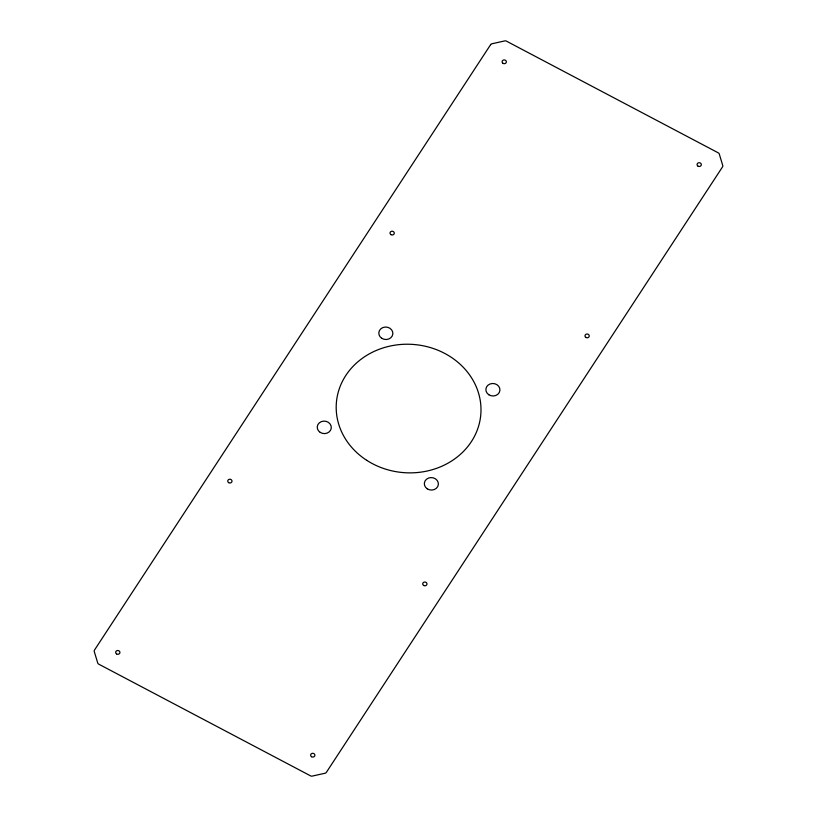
<?xml version="1.0" encoding="UTF-8"?>
<svg xmlns="http://www.w3.org/2000/svg" width="817" height="817" viewBox="0 0 817 817"><rect width="100%" height="100%" fill="white"/><g stroke="black" fill="none" stroke-linecap="round" stroke-linejoin="round"><path stroke-width="1.23" d="M490.639 44.629L94.476 650.097A2.134 1.889 4.5 0 0 94.261 651.527L97.723 662.985A2.134 1.889 4.5 0 0 98.724 664.15L310.613 775.884A2.134 1.889 4.5 0 0 312.237 776.089L325.064 773.229A2.134 1.889 4.5 0 0 326.361 772.371L722.524 166.903A2.134 1.889 4.5 0 0 722.739 165.473L719.277 154.015A2.134 1.889 4.5 0 0 718.276 152.85L506.387 41.116A2.134 1.889 4.5 0 0 504.763 40.911L491.936 43.771A2.134 1.889 4.5 0 0 490.639 44.629M311.532 756.716A2.134 1.889 4.5 0 0 314.882 755.408A2.134 1.889 4.5 0 0 311.88 753.458A2.134 1.889 4.5 0 0 311.532 756.716M116.565 653.917A2.134 1.889 4.5 0 0 119.925 652.609A2.134 1.889 4.5 0 0 116.913 650.659A2.134 1.889 4.5 0 0 116.565 653.917M228.648 482.633A2.134 1.889 4.5 0 0 231.997 481.315A2.134 1.889 4.5 0 0 228.995 479.375A2.134 1.889 4.5 0 0 228.648 482.633M423.604 585.432A2.134 1.889 4.5 0 0 426.964 584.114A2.134 1.889 4.5 0 0 423.952 582.174A2.134 1.889 4.5 0 0 423.604 585.432M697.963 166.127A2.134 1.889 4.5 0 0 701.323 164.82A2.134 1.889 4.5 0 0 698.31 162.869A2.134 1.889 4.5 0 0 697.963 166.127M503.006 63.328A2.134 1.889 4.5 0 0 506.356 62.021A2.134 1.889 4.5 0 0 503.343 60.07A2.134 1.889 4.5 0 0 503.006 63.328M390.924 234.612A2.134 1.889 4.5 0 0 394.274 233.305A2.134 1.889 4.5 0 0 391.272 231.364A2.134 1.889 4.5 0 0 390.924 234.612M585.891 337.421A2.134 1.889 4.5 0 0 589.241 336.104A2.134 1.889 4.5 0 0 586.228 334.163A2.134 1.889 4.5 0 0 585.891 337.421M381.764 338.299A7.036 6.24 4.5 0 0 392.834 333.979A7.036 6.24 4.5 0 0 382.897 327.556A7.036 6.24 4.5 0 0 381.764 338.299M320.203 432.387A7.036 6.24 4.5 0 0 331.273 428.057A7.036 6.24 4.5 0 0 321.336 421.633A7.036 6.24 4.5 0 0 320.203 432.387M427.281 488.842A7.036 6.24 4.5 0 0 438.351 484.522A7.036 6.24 4.5 0 0 428.425 478.098A7.036 6.24 4.5 0 0 427.281 488.842M488.842 394.764A7.036 6.24 4.5 0 0 499.912 390.444A7.036 6.24 4.5 0 0 489.975 384.01A7.036 6.24 4.5 0 0 488.842 394.764M366.7 460.298A72.447 64.267 4.5 0 0 480.682 415.751A72.447 64.267 4.5 0 0 378.394 349.594A72.447 64.267 4.5 0 0 366.7 460.298"/></g></svg>
